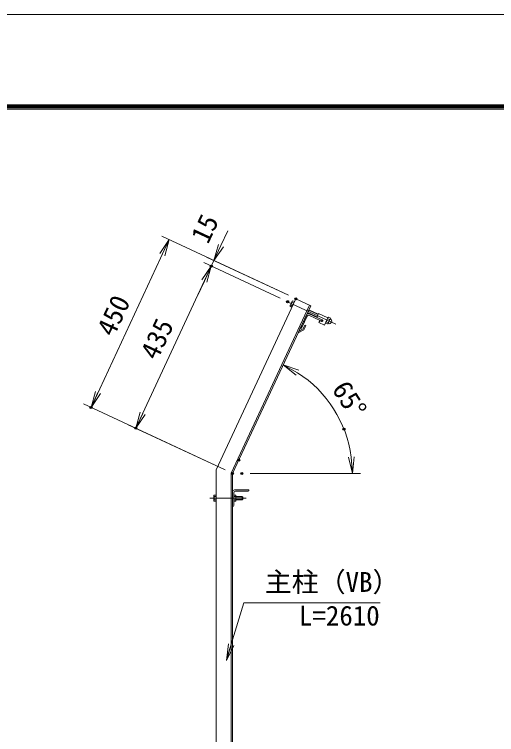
# Model space of a CAD drawing. Units: millimetres at full size. Extents: x -4200 to 4200, y -2970 to 2970.
# Drawn here: x -300 to 873, y 1219 to 2970 of the extents above; entities that cross this region are included whole.
import ezdxf
from ezdxf.enums import TextEntityAlignment as Align

# ---------------------------------------------------------------- set-up
doc = ezdxf.new("R2010")
doc.units = ezdxf.units.MM
doc.header["$LTSCALE"] = 10
doc.header["$PDMODE"] = 32
doc.header["$PDSIZE"] = 5
doc.linetypes.add('USER1', pattern=[50.8, 31.75, -6.35, 6.35, -6.35])
for name, color, linetype, lineweight in [('0-0_D-STR1', 1, 'Continuous', 18), ('0-1_D-BMK', 2, 'USER1', 13), ('0-2_D-STR-DIM', 7, 'Continuous', 13), ('0-3_D-STR3', 3, 'Continuous', 13), ('0-7_D-STR-TXT', 7, 'Continuous', 13), ('0-8_0', 7, 'Continuous', 18), ('0-C_D-TTL', 7, 'Continuous', 18)]:
    doc.layers.add(name, color=color, linetype=linetype, lineweight=lineweight)
doc.layers.add('0-9_Defpoints', color=7, linetype='Continuous')
doc.styles.add('ＭＳ ゴシック', font='')
doc.styles.get('ＭＳ ゴシック').set_extended_font_data('MS Gothic')

# ---------------------------------------------------------------- blocks, each defined once
blk = doc.blocks.new('_Open')
at = {"layer": '0-8_0'}
blk.add_line((-10, 1.667), (0, 0), dxfattribs=at)
blk.add_lwpolyline([(-10, -1.667), (0, 0), (-10, 0)], dxfattribs=at)

msp = doc.modelspace()

# ---------------------------------------------------------------- linework, layer by layer
at = {"layer": '0-0_D-STR1'}
for p, q in [((190.32, 1862.85), (384.25, 2278.72)), ((420.5, 2261.82), (384.25, 2278.72)), ((226.82, 1854.76), (417.33, 2263.3)), ((230.32, 1853.98), (420.5, 2261.82)), ((448.51, 2227.24), (416.79, 2242.03)), ((410.14, 2239.61), (395.35, 2207.89)), ((411.81, 2236.08), (398.92, 2208.44)), ((445.43, 2225.37), (417.79, 2238.26)), ((448.09, 2226.33), (448.51, 2227.24)), ((395.54, 2208.3), (393.61, 2204.16)), ((396.26, 2207.47), (395.35, 2207.89)), ((406.08, 2214.34), (401.91, 2205.39)), ((408.8, 2213.07), (404.15, 2203.1)), ((406.08, 2214.34), (408.8, 2213.07)), ((404.15, 2203.1), (389.81, 2196)), ((391.74, 2200.14), (389.81, 2196)), ((401.91, 2205.39), (391.74, 2200.14)), ((190.32, -306.02), (190.32, 1862.85)), ((226.82, -306.02), (226.82, 1854.76)), ((230.32, -306.02), (230.32, 1853.98)), ((230.32, 1808.98), (230.32, 1773.98)), ((233.32, 1806.48), (233.32, 1775.98)), ((270.32, 1813.98), (235.32, 1813.98)), ((268.32, 1810.98), (237.82, 1810.98)), ((270.32, 1812.98), (270.32, 1813.98)), ((231.32, 1773.98), (230.32, 1773.98))]:
    msp.add_line(p, q, dxfattribs=at)
for centre, radius, start, end in [((414.68, 2237.5), 5, 65, 155), ((415.89, 2234.18), 4.5, 65, 155), ((446.28, 2227.18), 2, 245, 335), ((397.1, 2209.28), 2, 245, 335), ((235.32, 1808.98), 5, 90, 180), ((237.82, 1806.48), 4.5, 90, 180), ((268.32, 1812.98), 2, 270, 0), ((231.32, 1775.98), 2, 270, 0)]:
    msp.add_arc(centre, radius, start, end, dxfattribs=at)
at = {"layer": '0-1_D-BMK'}
for p, q in [((481.44, 2216.85), (364.31, 2271.47)), ((263.32, 1793.98), (175.32, 1793.98))]:
    msp.add_line(p, q, dxfattribs=at)
at = {"layer": '0-2_D-STR-DIM'}
for p, q in [((201.88, 2407.9), (218.79, 2444.15)), ((76.22, 2422.36), (-113.96, 2014.52)), ((366.12, 2287.18), (58.09, 2430.81)), ((346.19, 2279.92), (160.51, 2366.5)), ((346.19, 2279.92), (160.51, 2366.5)), ((366.12, 2287.18), (166.85, 2380.1)), ((184.98, 2371.64), (178.64, 2358.05)), ((178.64, 2358.05), (-5.2, 1963.81)), ((161.73, 2321.8), (144.83, 2285.54)), ((253.74, 1904.21), (362.04, 2136.44)), ((212.19, 1862.43), (-132.08, 2022.97)), ((212.19, 1862.43), (-23.33, 1972.26)), ((272.88, 1853.98), (541.99, 1853.98))]:
    msp.add_line(p, q, dxfattribs=at)
msp.add_arc((230.32, 1853.98), 291.66, 7.86394, 57.13606, dxfattribs=at)
at = {"layer": '0-3_D-STR3'}
for p, q in [((375.77, 2273.08), (370.44, 2261.66)), ((370.44, 2261.66), (370.56, 2260.27)), ((374.74, 2258.33), (370.56, 2260.27)), ((376.32, 2261.73), (372.15, 2263.67)), ((381.08, 2271.93), (374.74, 2258.33)), ((379.49, 2268.53), (375.32, 2270.48)), ((375.77, 2273.08), (376.91, 2273.88)), ((381.08, 2271.93), (376.91, 2273.88)), ((412.47, 2244.6), (435.35, 2233.93)), ((412.79, 2245.28), (435.67, 2234.61)), ((415.53, 2251.17), (438.42, 2240.5)), ((415.85, 2251.85), (438.73, 2241.18)), ((439.58, 2242.99), (435.14, 2233.47)), ((462.24, 2232.42), (439.58, 2242.99)), ((448.51, 2227.24), (435.14, 2233.47)), ((442.3, 2225.17), (440.19, 2220.64)), ((446.61, 2223.16), (442.3, 2225.17)), ((462.24, 2232.42), (453.79, 2214.3)), ((462.34, 2232.64), (457.12, 2221.45)), ((462.34, 2232.64), (457.12, 2221.45)), ((466.4, 2228.33), (462.32, 2230.23)), ((468.23, 2229.89), (463.01, 2218.7)), ((468.23, 2229.89), (463.01, 2218.7)), ((464.03, 2233.91), (468.11, 2232)), ((453.79, 2214.3), (440.19, 2220.64)), ((457.18, 2219.22), (461.26, 2217.32)), ((462.97, 2220.99), (458.9, 2222.89)), ((185.02, 1800.28), (185.72, 1801.49)), ((185.02, 1800.28), (185.02, 1787.68)), ((185.02, 1787.68), (185.72, 1786.47)), ((190.32, 1801.49), (185.72, 1801.49)), ((190.32, 1797.73), (185.72, 1797.73)), ((190.32, 1790.23), (185.72, 1790.23)), ((190.32, 1786.47), (185.72, 1786.47)), ((190.32, 1801.49), (190.32, 1786.47)), ((233.32, 1801.49), (237.92, 1801.49)), ((233.32, 1801.49), (233.32, 1786.47)), ((233.32, 1797.73), (237.92, 1797.73)), ((233.32, 1790.23), (237.92, 1790.23)), ((233.32, 1786.47), (237.92, 1786.47)), ((238.62, 1800.28), (237.92, 1801.49)), ((238.62, 1787.68), (237.92, 1786.47)), ((238.62, 1800.28), (238.62, 1787.68)), ((238.62, 1797.98), (254.12, 1797.98)), ((238.62, 1797.23), (254.87, 1797.23)), ((238.62, 1790.73), (254.87, 1790.73)), ((238.62, 1789.98), (254.12, 1789.98)), ((254.12, 1797.98), (255.32, 1796.78)), ((254.12, 1797.98), (254.12, 1789.98)), ((254.12, 1789.98), (255.32, 1791.18)), ((255.32, 1796.78), (255.32, 1791.18))]:
    msp.add_line(p, q, dxfattribs=at)
for centre, radius, start, end in [((373.84, 2260.81), 3.32, 120.61585, 189.38415), ((384.46, 2262.07), 12.42, 137.4121, 172.5879), ((378.6, 2271.02), 3.32, 120.61585, 189.38415), ((447.56, 2225.2), 2.25, 245, 65), ((467.59, 2223.31), 8.7, 127.26063, 182.73937), ((464.57, 2231.42), 2.54, 102.21089, 207.78911), ((457.71, 2227.92), 8.7, 307.26063, 2.73937), ((465.14, 2224.45), 6.5, 252.16806, 57.83194), ((465.86, 2230.82), 2.54, 282.21089, 27.78911), ((468.87, 2230.38), 0.5, 164.83916, 237.83194), ((459.45, 2220.4), 2.55, 102.42505, 207.57495), ((460.71, 2219.81), 2.55, 282.42505, 27.57495), ((463, 2217.79), 0.5, 72.16806, 138.42019), ((188.46, 1799.61), 3.32, 145.61585, 214.38415), ((197.56, 1793.98), 12.42, 162.4121, 197.5879), ((188.46, 1788.35), 3.32, 145.61585, 214.38415), ((235.18, 1799.61), 3.32, 325.61585, 34.38415), ((235.18, 1788.35), 3.32, 325.61585, 34.38415), ((226.09, 1793.98), 12.42, 342.4121, 17.5879)]:
    msp.add_arc(centre, radius, start, end, dxfattribs=at)
at = {"layer": '0-7_D-STR-TXT'}
msp.add_lwpolyline([(589.09, 1539.13), (257.71, 1539.13), (216.01, 1401.47)], dxfattribs=at)
at = {"layer": '0-9_Defpoints'}
for p in [(178.64, 2358.05), (384.25, 2278.72), (364.31, 2271.47), (-113.96, 2014.52), (-5.2, 1963.81), (501.38, 1961.66), (245.29, 1886.08), (230.32, 1853.98), (252.88, 1853.98)]:
    msp.add_point(p, dxfattribs=at)
at = {"layer": '0-C_D-TTL', "color": 2}
msp.add_lwpolyline([(-4200, 2970), (4200, 2970), (4200, -2970), (-4200, -2970)], close=True, dxfattribs=at)
at = {"layer": '0-C_D-TTL'}
for points in [[(-3930, 2750), (3930, 2750), (3930, -2750), (-3930, -2750)], [(-3927.5, 2747.5), (3927.5, 2747.5), (3927.5, -2747.5), (-3927.5, -2747.5)], [(-3925, 2745), (3925, 2745), (3925, -2745), (-3925, -2745)], [(-3922.5, 2742.5), (3922.5, 2742.5), (3922.5, -2742.5), (-3922.5, -2742.5)], [(-3920, 2740), (3920, 2740), (3920, -2740), (-3920, -2740)]]:
    msp.add_lwpolyline(points, close=True, dxfattribs=at)

# ---------------------------------------------------------------- block references
at = {"layer": '0-2_D-STR-DIM', "xscale": 4, "yscale": 4}
for p, rotation in [((76.22, 2422.36), 65), ((184.98, 2371.64), 245), ((178.64, 2358.05), 65), ((178.64, 2358.05), 65), ((353.58, 2118.32), 151.06803), ((-113.96, 2014.52), 245), ((-5.2, 1963.81), 245), ((521.99, 1853.98), 273.93197)]:
    msp.add_blockref('_Open', p, dxfattribs=dict(at, rotation=rotation))
at = {"layer": '0-7_D-STR-TXT', "xscale": 4, "yscale": 4, "rotation": 253.14944}
msp.add_blockref('_Open', (215.43, 1399.56), dxfattribs=at)

# ---------------------------------------------------------------- texts
at = {"layer": '0-2_D-STR-DIM', "style": 'ＭＳ ゴシック'}
for s, rotation, p in [('15', 65, (183.64, 2403.46)), ('450', 65, (-45.48, 2177.33)), ('435', 65, (60.38, 2120.4)), ('65°', 302.5, (458.33, 2051.48))]:
    msp.add_text(s, height=48.09, rotation=rotation, dxfattribs=at).set_placement(p, align=Align.BOTTOM_LEFT)
at = {"layer": '0-7_D-STR-TXT', "style": 'ＭＳ ゴシック'}
for s, p in [('主柱（VB）', (308.63, 1551.72)), ('L=2610', (392.01, 1469.81))]:
    msp.add_text(s, height=48.09, dxfattribs=at).set_placement(p, align=Align.BOTTOM_LEFT)

doc.saveas('drawing.dxf')
